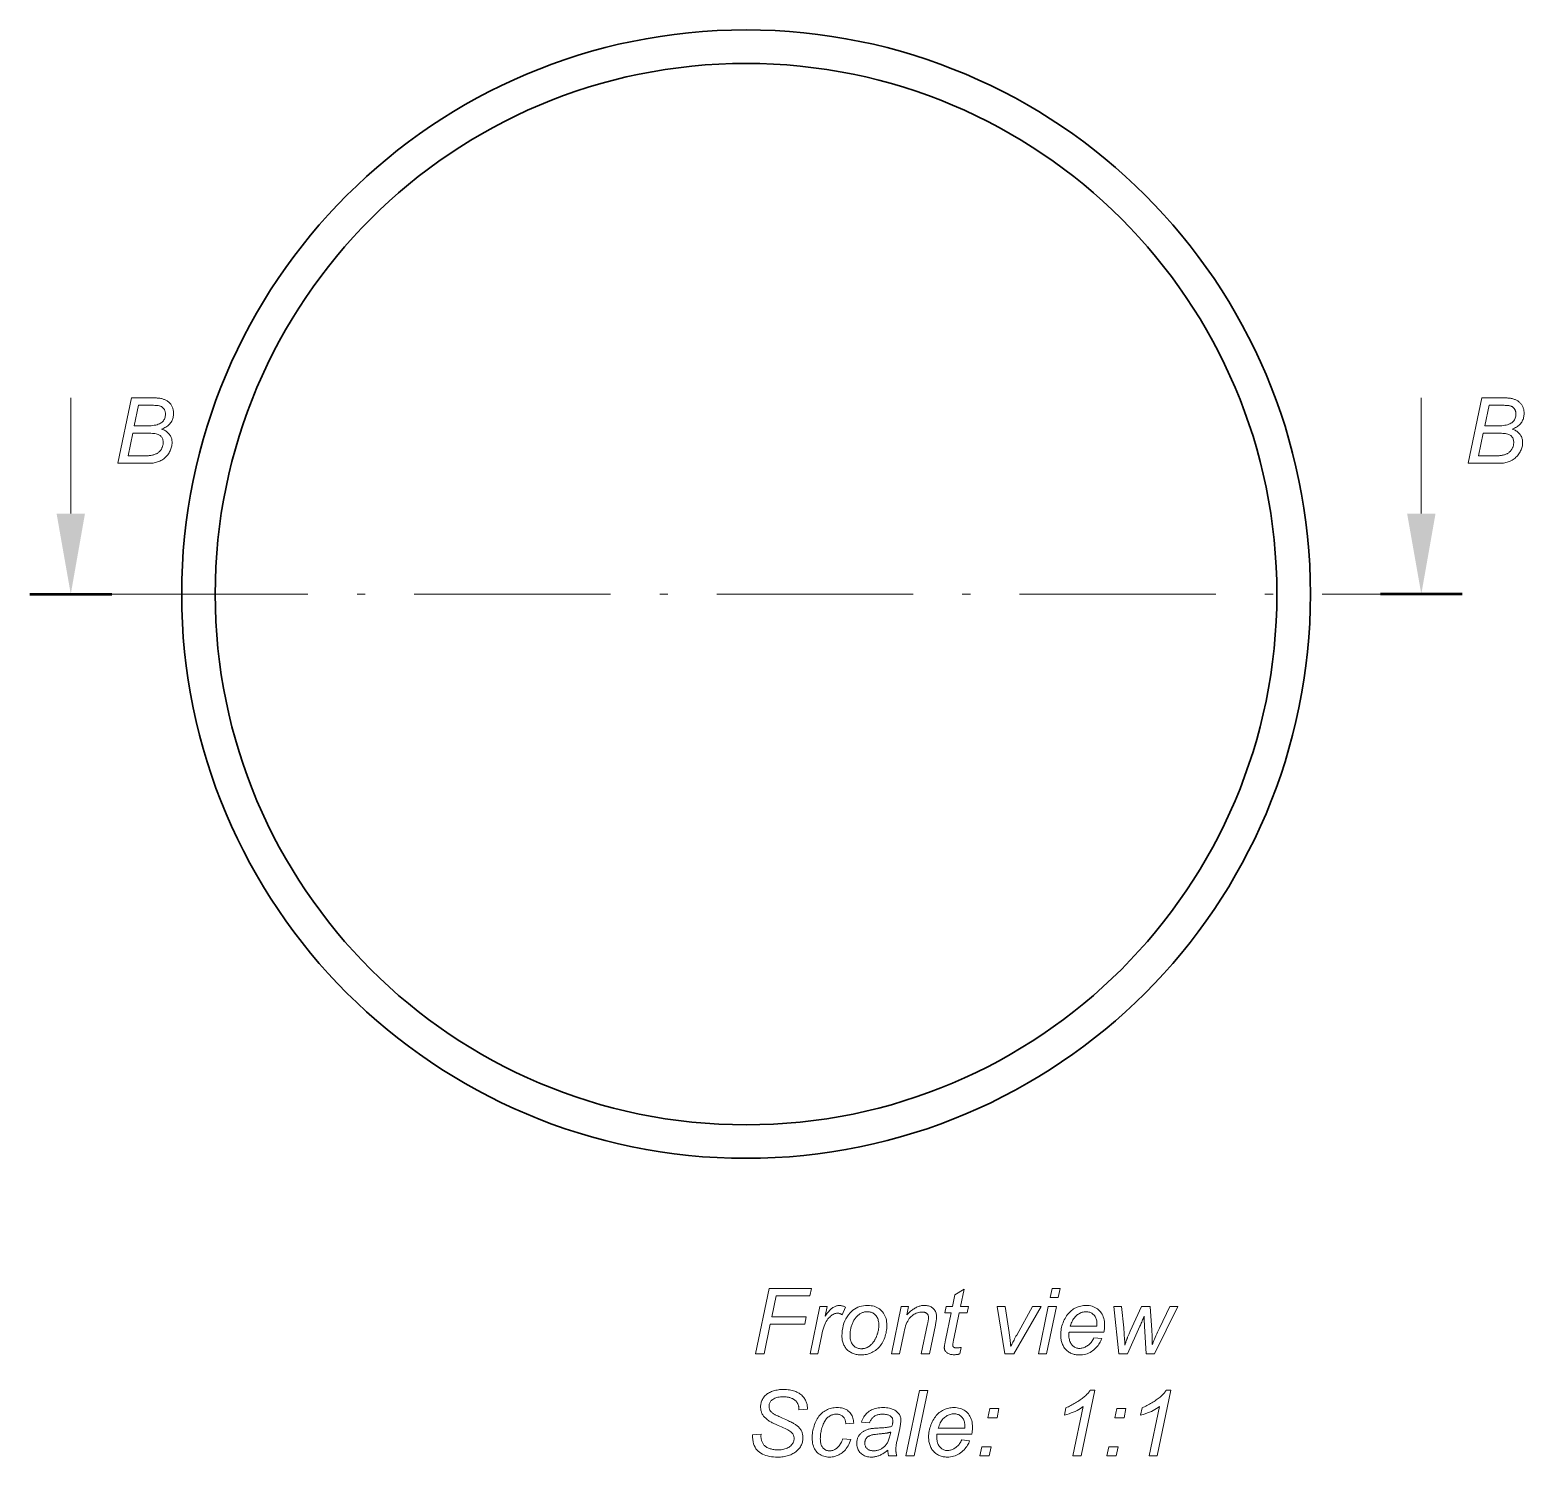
# Model space of a CAD drawing. Extents: x -99 to 297, y 0 to 529.
# Drawn here: x 59.5 to 150.8, y 441.8 to 529.1 of the extents above; entities that cross this region are included whole.
import ezdxf

# ---------------------------------------------------------------- set-up
doc = ezdxf.new("R2010")
doc.units = 0
doc.linetypes.add('DASHDOT', pattern=[18.5, 12, -3, 0.5, -3])

msp = doc.modelspace()

# ---------------------------------------------------------------- linework, layer by layer
at = {"color": 7, "lineweight": 13, "ltscale": 0.176899}
for p, q in [((61.989, 499.478), (61.989, 506.554)), ((144.549, 499.478), (144.549, 506.554))]:
    msp.add_line(p, q, dxfattribs=at)
at = {"color": 7, "lineweight": 50, "ltscale": 0.125}
for p, q in [((59.489, 494.554), (64.489, 494.554)), ((147.049, 494.554), (142.049, 494.554))]:
    msp.add_line(p, q, dxfattribs=at)
at = {"color": 7, "linetype": 'DASHDOT', "lineweight": 13}
msp.add_line((64.489, 494.554), (142.049, 494.554), dxfattribs=at)
at = {"color": 7, "lineweight": 13}
for points in [[(64.857, 502.554), (65.695, 506.554), (66.934, 506.554), (67, 506.554), (67.062, 506.553), (67.121, 506.551), (67.176, 506.55), (67.228, 506.547), (67.277, 506.544), (67.322, 506.541), (67.363, 506.536), (67.401, 506.532), (67.436, 506.527), (67.488, 506.517), (67.539, 506.505), (67.589, 506.493), (67.636, 506.478), (67.682, 506.463), (67.727, 506.446), (67.769, 506.428), (67.81, 506.408), (67.85, 506.387), (67.887, 506.364), (67.923, 506.34), (67.958, 506.315), (67.99, 506.287), (68.021, 506.258), (68.051, 506.227), (68.078, 506.195), (68.104, 506.16), (68.129, 506.125), (68.151, 506.087), (68.172, 506.048), (68.192, 506.007), (68.209, 505.966), (68.224, 505.924), (68.237, 505.881), (68.248, 505.837), (68.257, 505.792), (68.264, 505.746), (68.269, 505.7), (68.272, 505.653), (68.273, 505.604), (68.272, 505.539), (68.266, 505.475), (68.257, 505.413), (68.244, 505.353), (68.228, 505.294), (68.208, 505.237), (68.184, 505.181), (68.157, 505.127), (68.126, 505.074), (68.092, 505.023), (68.054, 504.974), (68.012, 504.928), (67.966, 504.883), (67.916, 504.842), (67.862, 504.802), (67.805, 504.765), (67.744, 504.731), (67.679, 504.698), (67.61, 504.669), (67.537, 504.641), (67.6, 504.619), (67.66, 504.594), (67.717, 504.568), (67.77, 504.539), (67.82, 504.508), (67.867, 504.475), (67.911, 504.439), (67.951, 504.402), (67.989, 504.362), (68.022, 504.321), (68.053, 504.277), (68.08, 504.232), (68.104, 504.186), (68.125, 504.138), (68.143, 504.088), (68.158, 504.038), (68.169, 503.985), (68.177, 503.932), (68.182, 503.877), (68.183, 503.82), (68.181, 503.754), (68.176, 503.689), (68.166, 503.624), (68.153, 503.56), (68.136, 503.497), (68.115, 503.434), (68.09, 503.371), (68.062, 503.309), (68.03, 503.248), (67.994, 503.187), (67.955, 503.128), (67.913, 503.071), (67.869, 503.018), (67.822, 502.967), (67.773, 502.919), (67.722, 502.873), (67.668, 502.83), (67.612, 502.791), (67.553, 502.753), (67.492, 502.719), (67.428, 502.688), (67.364, 502.66), (67.298, 502.635), (67.23, 502.613), (67.161, 502.595), (67.091, 502.58), (67.019, 502.569), (66.946, 502.561), (66.871, 502.556), (66.795, 502.554)], [(65.872, 504.846), (66.683, 504.846), (66.796, 504.848), (66.902, 504.853), (67.002, 504.863), (67.095, 504.876), (67.182, 504.892), (67.263, 504.913), (67.337, 504.937), (67.404, 504.965), (67.465, 504.996), (67.519, 505.031), (67.567, 505.07), (67.611, 505.112), (67.649, 505.158), (67.682, 505.207), (67.71, 505.259), (67.733, 505.315), (67.751, 505.374), (67.764, 505.437), (67.772, 505.502), (67.774, 505.572), (67.773, 505.605), (67.771, 505.637), (67.767, 505.669), (67.761, 505.7), (67.754, 505.729), (67.746, 505.758), (67.735, 505.786), (67.723, 505.813), (67.71, 505.839), (67.695, 505.864), (67.679, 505.888), (67.661, 505.91), (67.643, 505.931), (67.623, 505.951), (67.603, 505.97), (67.581, 505.987), (67.558, 506.003), (67.534, 506.017), (67.509, 506.03), (67.483, 506.042), (67.455, 506.053), (67.421, 506.062), (67.383, 506.071), (67.34, 506.078), (67.293, 506.084), (67.241, 506.089), (67.184, 506.093), (67.122, 506.096), (67.056, 506.098), (66.986, 506.098), (66.134, 506.098)], [(147.417, 502.554), (148.255, 506.554), (149.494, 506.554), (149.56, 506.554), (149.622, 506.553), (149.681, 506.551), (149.736, 506.55), (149.788, 506.547), (149.837, 506.544), (149.882, 506.541), (149.923, 506.536), (149.961, 506.532), (149.996, 506.527), (150.048, 506.517), (150.099, 506.505), (150.149, 506.493), (150.196, 506.478), (150.242, 506.463), (150.287, 506.446), (150.329, 506.428), (150.37, 506.408), (150.41, 506.387), (150.447, 506.364), (150.483, 506.34), (150.518, 506.315), (150.55, 506.287), (150.581, 506.258), (150.611, 506.227), (150.638, 506.195), (150.664, 506.16), (150.689, 506.125), (150.711, 506.087), (150.732, 506.048), (150.752, 506.007), (150.769, 505.966), (150.784, 505.924), (150.797, 505.881), (150.808, 505.837), (150.817, 505.792), (150.824, 505.746), (150.829, 505.7), (150.832, 505.653), (150.833, 505.604), (150.832, 505.539), (150.826, 505.475), (150.817, 505.413), (150.804, 505.353), (150.788, 505.294), (150.768, 505.237), (150.744, 505.181), (150.717, 505.127), (150.686, 505.074), (150.652, 505.023), (150.614, 504.974), (150.572, 504.928), (150.526, 504.883), (150.476, 504.842), (150.422, 504.802), (150.365, 504.765), (150.304, 504.731), (150.239, 504.698), (150.17, 504.669), (150.097, 504.641), (150.16, 504.619), (150.22, 504.594), (150.277, 504.568), (150.33, 504.539), (150.38, 504.508), (150.427, 504.475), (150.471, 504.439), (150.511, 504.402), (150.549, 504.362), (150.582, 504.321), (150.613, 504.277), (150.64, 504.232), (150.664, 504.186), (150.685, 504.138), (150.703, 504.088), (150.718, 504.038), (150.729, 503.985), (150.737, 503.932), (150.742, 503.877), (150.743, 503.82), (150.741, 503.754), (150.736, 503.689), (150.726, 503.624), (150.713, 503.56), (150.696, 503.497), (150.675, 503.434), (150.65, 503.371), (150.622, 503.309), (150.59, 503.248), (150.554, 503.187), (150.515, 503.128), (150.473, 503.071), (150.429, 503.018), (150.382, 502.967), (150.333, 502.919), (150.282, 502.873), (150.228, 502.83), (150.172, 502.791), (150.113, 502.753), (150.052, 502.719), (149.988, 502.688), (149.924, 502.66), (149.858, 502.635), (149.79, 502.613), (149.721, 502.595), (149.651, 502.58), (149.579, 502.569), (149.506, 502.561), (149.431, 502.556), (149.355, 502.554)], [(148.432, 504.846), (149.243, 504.846), (149.356, 504.848), (149.462, 504.853), (149.562, 504.863), (149.655, 504.876), (149.742, 504.892), (149.823, 504.913), (149.897, 504.937), (149.964, 504.965), (150.025, 504.996), (150.079, 505.031), (150.127, 505.07), (150.171, 505.112), (150.209, 505.158), (150.242, 505.207), (150.27, 505.259), (150.293, 505.315), (150.311, 505.374), (150.324, 505.437), (150.332, 505.502), (150.334, 505.572), (150.333, 505.605), (150.331, 505.637), (150.327, 505.669), (150.321, 505.7), (150.314, 505.729), (150.306, 505.758), (150.295, 505.786), (150.283, 505.813), (150.27, 505.839), (150.255, 505.864), (150.239, 505.888), (150.221, 505.91), (150.203, 505.931), (150.183, 505.951), (150.163, 505.97), (150.141, 505.987), (150.118, 506.003), (150.094, 506.017), (150.069, 506.03), (150.043, 506.042), (150.015, 506.053), (149.981, 506.062), (149.943, 506.071), (149.9, 506.078), (149.853, 506.084), (149.801, 506.089), (149.744, 506.093), (149.682, 506.096), (149.616, 506.098), (149.546, 506.098), (148.694, 506.098)], [(65.488, 503.007), (66.399, 503.007), (66.469, 503.007), (66.535, 503.008), (66.595, 503.009), (66.651, 503.011), (66.702, 503.013), (66.749, 503.016), (66.791, 503.019), (66.828, 503.023), (66.86, 503.027), (66.887, 503.031), (66.937, 503.041), (66.985, 503.051), (67.031, 503.063), (67.075, 503.076), (67.117, 503.09), (67.157, 503.106), (67.196, 503.123), (67.232, 503.141), (67.267, 503.16), (67.299, 503.18), (67.33, 503.202), (67.36, 503.225), (67.388, 503.249), (67.415, 503.275), (67.44, 503.302), (67.465, 503.33), (67.487, 503.36), (67.509, 503.391), (67.529, 503.423), (67.548, 503.457), (67.565, 503.492), (67.58, 503.526), (67.594, 503.562), (67.605, 503.597), (67.615, 503.633), (67.623, 503.669), (67.63, 503.706), (67.634, 503.743), (67.637, 503.78), (67.638, 503.817), (67.636, 503.872), (67.631, 503.924), (67.622, 503.974), (67.609, 504.02), (67.594, 504.064), (67.574, 504.106), (67.551, 504.145), (67.525, 504.18), (67.495, 504.214), (67.462, 504.244), (67.423, 504.272), (67.379, 504.297), (67.327, 504.319), (67.27, 504.338), (67.206, 504.354), (67.136, 504.367), (67.06, 504.377), (66.977, 504.384), (66.887, 504.389), (66.792, 504.39), (65.777, 504.39)], [(148.048, 503.007), (148.959, 503.007), (149.029, 503.007), (149.095, 503.008), (149.155, 503.009), (149.211, 503.011), (149.262, 503.013), (149.309, 503.016), (149.351, 503.019), (149.388, 503.023), (149.42, 503.027), (149.447, 503.031), (149.497, 503.041), (149.545, 503.051), (149.591, 503.063), (149.635, 503.076), (149.677, 503.09), (149.717, 503.106), (149.756, 503.123), (149.792, 503.141), (149.827, 503.16), (149.859, 503.18), (149.89, 503.202), (149.92, 503.225), (149.948, 503.249), (149.975, 503.275), (150, 503.302), (150.025, 503.33), (150.047, 503.36), (150.069, 503.391), (150.089, 503.423), (150.108, 503.457), (150.125, 503.492), (150.14, 503.526), (150.154, 503.562), (150.165, 503.597), (150.175, 503.633), (150.183, 503.669), (150.19, 503.706), (150.194, 503.743), (150.197, 503.78), (150.198, 503.817), (150.196, 503.872), (150.191, 503.924), (150.182, 503.974), (150.169, 504.02), (150.154, 504.064), (150.134, 504.106), (150.111, 504.145), (150.085, 504.18), (150.055, 504.214), (150.022, 504.244), (149.983, 504.272), (149.939, 504.297), (149.887, 504.319), (149.83, 504.338), (149.766, 504.354), (149.696, 504.367), (149.62, 504.377), (149.537, 504.384), (149.447, 504.389), (149.352, 504.39), (148.337, 504.39)], [(103.838, 448.095), (104.673, 452.095), (107.274, 452.095), (107.178, 451.64), (105.113, 451.64), (104.848, 450.365), (106.952, 450.365), (106.856, 449.91), (104.752, 449.91), (104.373, 448.095)], [(116.414, 448.496), (116.332, 448.093), (116.297, 448.084), (116.262, 448.076), (116.227, 448.069), (116.192, 448.063), (116.158, 448.058), (116.123, 448.054), (116.089, 448.05), (116.055, 448.048), (116.022, 448.047), (115.988, 448.046), (115.931, 448.048), (115.875, 448.052), (115.822, 448.059), (115.772, 448.069), (115.724, 448.082), (115.678, 448.098), (115.635, 448.117), (115.594, 448.139), (115.555, 448.163), (115.519, 448.191), (115.494, 448.213), (115.472, 448.238), (115.452, 448.263), (115.435, 448.291), (115.421, 448.32), (115.409, 448.35), (115.4, 448.382), (115.393, 448.416), (115.389, 448.451), (115.388, 448.488), (115.389, 448.51), (115.391, 448.536), (115.395, 448.568), (115.399, 448.604), (115.406, 448.646), (115.414, 448.692), (115.423, 448.744), (115.434, 448.8), (115.446, 448.861), (115.459, 448.928), (115.811, 450.611), (115.421, 450.611), (115.5, 450.993), (115.89, 450.993), (116.04, 451.705), (116.605, 452.046), (116.384, 450.993), (116.87, 450.993), (116.788, 450.611), (116.305, 450.611), (115.969, 449.009), (115.957, 448.951), (115.947, 448.897), (115.937, 448.848), (115.929, 448.804), (115.922, 448.765), (115.917, 448.731), (115.912, 448.702), (115.909, 448.678), (115.907, 448.658), (115.907, 448.644), (115.907, 448.627), (115.909, 448.61), (115.911, 448.595), (115.915, 448.58), (115.919, 448.567), (115.925, 448.554), (115.931, 448.542), (115.939, 448.53), (115.947, 448.52), (115.957, 448.51), (115.968, 448.501), (115.98, 448.493), (115.993, 448.486), (116.008, 448.48), (116.024, 448.475), (116.041, 448.471), (116.059, 448.468), (116.079, 448.466), (116.1, 448.464), (116.122, 448.464), (116.154, 448.464), (116.186, 448.465), (116.217, 448.467), (116.247, 448.469), (116.277, 448.472), (116.306, 448.475), (116.334, 448.48), (116.361, 448.485), (116.388, 448.49)], [(121.86, 451.536), (121.977, 452.095), (122.469, 452.095), (122.351, 451.536)], [(107.183, 448.095), (107.789, 450.993), (108.226, 450.993), (108.103, 450.401), (108.148, 450.466), (108.192, 450.528), (108.236, 450.587), (108.28, 450.641), (108.324, 450.693), (108.368, 450.741), (108.412, 450.785), (108.455, 450.826), (108.498, 450.864), (108.541, 450.898), (108.584, 450.928), (108.627, 450.955), (108.67, 450.98), (108.714, 451.001), (108.757, 451.018), (108.801, 451.033), (108.845, 451.044), (108.89, 451.052), (108.934, 451.057), (108.979, 451.059), (109.009, 451.057), (109.041, 451.054), (109.073, 451.049), (109.108, 451.041), (109.143, 451.032), (109.18, 451.02), (109.219, 451.006), (109.258, 450.99), (109.299, 450.972), (109.342, 450.952), (109.14, 450.494), (109.114, 450.511), (109.088, 450.527), (109.061, 450.541), (109.033, 450.553), (109.005, 450.563), (108.977, 450.572), (108.948, 450.578), (108.919, 450.583), (108.889, 450.586), (108.859, 450.586), (108.807, 450.584), (108.755, 450.575), (108.702, 450.56), (108.649, 450.54), (108.596, 450.514), (108.543, 450.482), (108.489, 450.445), (108.435, 450.401), (108.381, 450.352), (108.327, 450.297), (108.273, 450.235), (108.222, 450.163), (108.174, 450.082), (108.127, 449.992), (108.083, 449.893), (108.042, 449.784), (108.002, 449.666), (107.965, 449.539), (107.931, 449.403), (107.898, 449.258), (107.653, 448.095)], [(109.132, 449.195), (109.137, 449.362), (109.152, 449.523), (109.177, 449.678), (109.212, 449.827), (109.256, 449.971), (109.311, 450.108), (109.376, 450.24), (109.451, 450.366), (109.536, 450.486), (109.631, 450.6), (109.716, 450.687), (109.806, 450.765), (109.901, 450.834), (110.002, 450.893), (110.107, 450.944), (110.218, 450.985), (110.333, 451.017), (110.454, 451.04), (110.58, 451.054), (110.711, 451.059), (110.814, 451.055), (110.913, 451.045), (111.007, 451.029), (111.098, 451.006), (111.185, 450.977), (111.267, 450.941), (111.345, 450.898), (111.42, 450.849), (111.49, 450.793), (111.556, 450.731), (111.617, 450.663), (111.671, 450.591), (111.719, 450.514), (111.761, 450.432), (111.796, 450.346), (111.825, 450.256), (111.848, 450.16), (111.864, 450.061), (111.873, 449.956), (111.877, 449.847), (111.875, 449.748), (111.868, 449.65), (111.858, 449.554), (111.844, 449.459), (111.826, 449.365), (111.804, 449.273), (111.778, 449.182), (111.747, 449.093), (111.713, 449.005), (111.675, 448.918), (111.633, 448.834), (111.587, 448.754), (111.538, 448.678), (111.486, 448.606), (111.43, 448.538), (111.371, 448.474), (111.308, 448.415), (111.242, 448.359), (111.173, 448.307), (111.1, 448.259), (111.025, 448.216), (110.95, 448.177), (110.873, 448.142), (110.796, 448.112), (110.718, 448.087), (110.639, 448.067), (110.559, 448.05), (110.479, 448.039), (110.398, 448.032), (110.316, 448.03), (110.249, 448.031), (110.183, 448.036), (110.118, 448.043), (110.055, 448.053), (109.993, 448.066), (109.932, 448.082), (109.872, 448.101), (109.814, 448.122), (109.757, 448.147), (109.701, 448.174), (109.646, 448.205), (109.595, 448.237), (109.546, 448.272), (109.5, 448.309), (109.456, 448.349), (109.415, 448.391), (109.377, 448.436), (109.341, 448.483), (109.308, 448.532), (109.278, 448.584), (109.25, 448.637), (109.225, 448.693), (109.203, 448.75), (109.184, 448.809), (109.168, 448.869), (109.155, 448.931), (109.145, 448.994), (109.137, 449.06), (109.133, 449.126)], [(109.626, 449.244), (109.627, 449.164), (109.633, 449.088), (109.643, 449.016), (109.657, 448.948), (109.675, 448.884), (109.696, 448.824), (109.722, 448.768), (109.751, 448.716), (109.785, 448.668), (109.822, 448.623), (109.862, 448.583), (109.905, 448.547), (109.949, 448.515), (109.996, 448.488), (110.045, 448.465), (110.096, 448.446), (110.149, 448.431), (110.204, 448.42), (110.262, 448.414), (110.321, 448.412), (110.353, 448.412), (110.384, 448.414), (110.416, 448.418), (110.447, 448.422), (110.479, 448.428), (110.51, 448.435), (110.541, 448.443), (110.573, 448.453), (110.604, 448.464), (110.635, 448.476), (110.666, 448.489), (110.696, 448.504), (110.726, 448.52), (110.756, 448.538), (110.785, 448.557), (110.814, 448.577), (110.842, 448.598), (110.87, 448.621), (110.897, 448.646), (110.924, 448.671), (110.951, 448.698), (110.976, 448.725), (111.001, 448.753), (111.025, 448.782), (111.048, 448.811), (111.07, 448.841), (111.092, 448.872), (111.113, 448.904), (111.133, 448.937), (111.152, 448.97), (111.171, 449.004), (111.188, 449.038), (111.205, 449.073), (111.222, 449.108), (111.237, 449.144), (111.252, 449.181), (111.266, 449.217), (111.279, 449.255), (111.292, 449.293), (111.304, 449.331), (111.32, 449.385), (111.334, 449.439), (111.347, 449.491), (111.358, 449.544), (111.367, 449.596), (111.375, 449.648), (111.381, 449.699), (111.385, 449.75), (111.387, 449.8), (111.388, 449.85), (111.386, 449.927), (111.38, 450), (111.37, 450.07), (111.356, 450.136), (111.339, 450.199), (111.317, 450.258), (111.291, 450.314), (111.262, 450.366), (111.228, 450.414), (111.19, 450.46), (111.15, 450.501), (111.107, 450.538), (111.062, 450.57), (111.016, 450.598), (110.967, 450.622), (110.916, 450.642), (110.863, 450.657), (110.808, 450.668), (110.751, 450.674), (110.692, 450.677), (110.646, 450.675), (110.601, 450.672), (110.557, 450.667), (110.513, 450.659), (110.471, 450.649), (110.429, 450.637), (110.388, 450.622), (110.347, 450.606), (110.308, 450.587), (110.269, 450.566), (110.232, 450.543), (110.195, 450.518), (110.158, 450.49), (110.123, 450.461), (110.088, 450.43), (110.054, 450.397), (110.02, 450.361), (109.987, 450.324), (109.955, 450.284), (109.924, 450.243), (109.894, 450.199), (109.866, 450.155), (109.839, 450.109), (109.814, 450.061), (109.791, 450.012), (109.769, 449.962), (109.749, 449.911), (109.73, 449.858), (109.713, 449.803), (109.698, 449.747), (109.684, 449.692), (109.672, 449.637), (109.661, 449.584), (109.652, 449.531), (109.644, 449.48), (109.637, 449.431), (109.632, 449.382), (109.628, 449.335), (109.626, 449.289)], [(112.152, 448.095), (112.758, 450.993), (113.205, 450.993), (113.099, 450.488), (113.157, 450.546), (113.214, 450.601), (113.271, 450.652), (113.326, 450.7), (113.381, 450.745), (113.435, 450.787), (113.489, 450.826), (113.542, 450.861), (113.593, 450.893), (113.645, 450.922), (113.695, 450.948), (113.747, 450.971), (113.798, 450.992), (113.849, 451.009), (113.901, 451.024), (113.953, 451.037), (114.005, 451.046), (114.058, 451.053), (114.11, 451.057), (114.163, 451.059), (114.232, 451.057), (114.298, 451.051), (114.361, 451.041), (114.42, 451.028), (114.477, 451.011), (114.531, 450.99), (114.582, 450.965), (114.629, 450.936), (114.674, 450.904), (114.716, 450.867), (114.754, 450.828), (114.788, 450.786), (114.818, 450.741), (114.844, 450.694), (114.866, 450.644), (114.884, 450.592), (114.898, 450.537), (114.908, 450.48), (114.914, 450.42), (114.916, 450.357), (114.915, 450.323), (114.913, 450.285), (114.91, 450.244), (114.905, 450.199), (114.898, 450.15), (114.891, 450.097), (114.881, 450.041), (114.871, 449.981), (114.859, 449.917), (114.845, 449.85), (114.477, 448.095), (113.983, 448.095), (114.368, 449.932), (114.379, 449.984), (114.388, 450.033), (114.397, 450.08), (114.404, 450.123), (114.411, 450.164), (114.416, 450.202), (114.42, 450.238), (114.423, 450.27), (114.424, 450.3), (114.425, 450.327), (114.424, 450.356), (114.421, 450.383), (114.416, 450.409), (114.409, 450.434), (114.4, 450.458), (114.389, 450.481), (114.376, 450.503), (114.361, 450.524), (114.344, 450.543), (114.325, 450.562), (114.305, 450.579), (114.282, 450.594), (114.258, 450.608), (114.232, 450.62), (114.204, 450.629), (114.174, 450.638), (114.142, 450.644), (114.109, 450.648), (114.074, 450.651), (114.038, 450.652), (113.962, 450.649), (113.889, 450.641), (113.817, 450.627), (113.747, 450.608), (113.679, 450.584), (113.612, 450.554), (113.547, 450.518), (113.484, 450.477), (113.422, 450.431), (113.362, 450.379), (113.305, 450.321), (113.25, 450.254), (113.199, 450.18), (113.15, 450.098), (113.105, 450.009), (113.063, 449.911), (113.025, 449.806), (112.989, 449.693), (112.956, 449.572), (112.927, 449.443), (112.646, 448.095)], [(119.096, 448.095), (118.621, 450.993), (119.102, 450.993), (119.35, 449.397), (119.358, 449.341), (119.367, 449.279), (119.376, 449.21), (119.386, 449.134), (119.396, 449.052), (119.406, 448.964), (119.417, 448.868), (119.428, 448.766), (119.439, 448.658), (119.451, 448.543), (119.48, 448.605), (119.511, 448.67), (119.543, 448.736), (119.577, 448.804), (119.613, 448.874), (119.65, 448.945), (119.688, 449.019), (119.729, 449.094), (119.77, 449.171), (119.814, 449.25), (120.782, 450.993), (121.304, 450.993), (119.645, 448.095)], [(121.14, 448.095), (121.746, 450.993), (122.239, 450.993), (121.634, 448.095)], [(124.529, 449.08), (125.009, 449.031), (124.985, 448.96), (124.957, 448.89), (124.922, 448.82), (124.883, 448.751), (124.838, 448.683), (124.788, 448.615), (124.732, 448.548), (124.671, 448.482), (124.605, 448.417), (124.533, 448.352), (124.457, 448.291), (124.378, 448.236), (124.296, 448.188), (124.212, 448.146), (124.124, 448.11), (124.034, 448.081), (123.941, 448.059), (123.845, 448.043), (123.746, 448.033), (123.645, 448.03), (123.581, 448.031), (123.518, 448.036), (123.456, 448.043), (123.396, 448.054), (123.336, 448.067), (123.277, 448.083), (123.22, 448.103), (123.164, 448.125), (123.108, 448.15), (123.054, 448.179), (123.001, 448.21), (122.952, 448.243), (122.904, 448.28), (122.859, 448.319), (122.817, 448.361), (122.778, 448.406), (122.74, 448.453), (122.706, 448.503), (122.674, 448.556), (122.645, 448.611), (122.618, 448.669), (122.594, 448.728), (122.573, 448.788), (122.555, 448.851), (122.539, 448.915), (122.527, 448.98), (122.517, 449.047), (122.51, 449.116), (122.505, 449.186), (122.504, 449.258), (122.506, 449.352), (122.513, 449.446), (122.524, 449.54), (122.539, 449.633), (122.559, 449.725), (122.583, 449.817), (122.612, 449.908), (122.645, 449.999), (122.682, 450.089), (122.724, 450.179), (122.769, 450.265), (122.817, 450.348), (122.867, 450.426), (122.92, 450.499), (122.976, 450.567), (123.034, 450.631), (123.095, 450.691), (123.158, 450.746), (123.224, 450.796), (123.293, 450.842), (123.363, 450.883), (123.435, 450.92), (123.507, 450.952), (123.581, 450.98), (123.656, 451.004), (123.732, 451.024), (123.81, 451.039), (123.888, 451.05), (123.968, 451.056), (124.048, 451.059), (124.15, 451.055), (124.247, 451.046), (124.341, 451.03), (124.43, 451.007), (124.515, 450.978), (124.595, 450.943), (124.672, 450.901), (124.744, 450.852), (124.813, 450.798), (124.877, 450.737), (124.935, 450.67), (124.988, 450.598), (125.034, 450.522), (125.075, 450.441), (125.109, 450.356), (125.137, 450.266), (125.158, 450.171), (125.174, 450.071), (125.183, 449.967), (125.186, 449.858), (125.186, 449.815), (125.185, 449.772), (125.183, 449.729), (125.18, 449.686), (125.177, 449.642), (125.172, 449.599), (125.167, 449.555), (125.162, 449.51), (125.155, 449.466), (125.148, 449.421), (123.014, 449.421), (123.012, 449.405), (123.01, 449.388), (123.009, 449.372), (123.007, 449.356), (123.006, 449.341), (123.005, 449.326), (123.004, 449.311), (123.004, 449.297), (123.004, 449.282), (123.003, 449.269), (123.005, 449.189), (123.011, 449.114), (123.02, 449.042), (123.033, 448.974), (123.05, 448.91), (123.071, 448.85), (123.095, 448.794), (123.123, 448.741), (123.155, 448.693), (123.19, 448.648), (123.229, 448.607), (123.268, 448.571), (123.31, 448.539), (123.353, 448.511), (123.398, 448.487), (123.445, 448.468), (123.493, 448.453), (123.543, 448.442), (123.594, 448.436), (123.647, 448.434), (123.698, 448.435), (123.749, 448.44), (123.799, 448.449), (123.849, 448.46), (123.899, 448.475), (123.949, 448.494), (123.999, 448.515), (124.048, 448.54), (124.097, 448.568), (124.147, 448.6), (124.195, 448.635), (124.241, 448.673), (124.284, 448.713), (124.326, 448.757), (124.365, 448.803), (124.402, 448.853), (124.437, 448.905), (124.47, 448.961), (124.5, 449.019)], [(123.093, 449.798), (124.72, 449.798), (124.72, 449.813), (124.721, 449.827), (124.721, 449.84), (124.721, 449.852), (124.722, 449.863), (124.722, 449.874), (124.722, 449.883), (124.722, 449.892), (124.722, 449.9), (124.722, 449.907), (124.721, 449.98), (124.715, 450.049), (124.706, 450.114), (124.693, 450.176), (124.676, 450.235), (124.656, 450.29), (124.631, 450.342), (124.604, 450.39), (124.572, 450.435), (124.537, 450.476), (124.499, 450.514), (124.458, 450.547), (124.416, 450.577), (124.371, 450.603), (124.325, 450.624), (124.276, 450.642), (124.225, 450.656), (124.172, 450.666), (124.117, 450.672), (124.059, 450.674), (123.997, 450.672), (123.935, 450.665), (123.874, 450.654), (123.815, 450.639), (123.757, 450.619), (123.7, 450.595), (123.644, 450.567), (123.589, 450.534), (123.535, 450.497), (123.482, 450.456), (123.431, 450.41), (123.383, 450.359), (123.338, 450.305), (123.295, 450.246), (123.255, 450.182), (123.217, 450.114), (123.182, 450.042), (123.15, 449.965), (123.12, 449.884)], [(126.059, 448.095), (125.756, 450.993), (126.231, 450.993), (126.362, 449.692), (126.414, 448.96), (126.415, 448.942), (126.416, 448.921), (126.418, 448.896), (126.419, 448.868), (126.421, 448.837), (126.423, 448.802), (126.424, 448.764), (126.426, 448.723), (126.428, 448.678), (126.43, 448.63), (126.447, 448.684), (126.462, 448.736), (126.477, 448.785), (126.492, 448.832), (126.506, 448.876), (126.52, 448.917), (126.533, 448.956), (126.546, 448.992), (126.558, 449.026), (126.57, 449.057), (126.582, 449.088), (126.595, 449.122), (126.61, 449.158), (126.626, 449.196), (126.644, 449.238), (126.663, 449.281), (126.683, 449.327), (126.705, 449.376), (126.728, 449.428), (126.752, 449.481), (127.443, 450.993), (127.98, 450.993), (128.076, 449.544), (128.08, 449.476), (128.084, 449.403), (128.087, 449.326), (128.091, 449.245), (128.093, 449.159), (128.096, 449.068), (128.098, 448.974), (128.1, 448.874), (128.102, 448.771), (128.103, 448.663), (128.132, 448.739), (128.164, 448.82), (128.2, 448.908), (128.24, 449.001), (128.282, 449.099), (128.329, 449.204), (128.378, 449.314), (128.431, 449.429), (128.488, 449.551), (128.548, 449.678), (129.17, 450.993), (129.664, 450.993), (128.248, 448.095), (127.735, 448.095), (127.626, 449.795), (127.623, 449.83), (127.621, 449.871), (127.619, 449.917), (127.618, 449.97), (127.616, 450.029), (127.614, 450.093), (127.613, 450.164), (127.612, 450.241), (127.61, 450.323), (127.609, 450.412), (127.586, 450.353), (127.563, 450.293), (127.538, 450.233), (127.513, 450.171), (127.487, 450.108), (127.46, 450.045), (127.432, 449.98), (127.404, 449.915), (127.375, 449.849), (127.344, 449.782), (126.578, 448.095)], [(103.662, 443.146), (104.186, 443.195), (104.181, 443.056), (104.182, 443.01), (104.185, 442.965), (104.19, 442.92), (104.198, 442.877), (104.207, 442.834), (104.219, 442.792), (104.233, 442.75), (104.249, 442.71), (104.267, 442.67), (104.287, 442.632), (104.31, 442.594), (104.335, 442.558), (104.364, 442.524), (104.395, 442.492), (104.428, 442.461), (104.465, 442.432), (104.504, 442.405), (104.546, 442.38), (104.591, 442.356), (104.639, 442.334), (104.689, 442.314), (104.741, 442.296), (104.795, 442.281), (104.85, 442.267), (104.908, 442.255), (104.967, 442.246), (105.028, 442.238), (105.091, 442.233), (105.156, 442.23), (105.223, 442.229), (105.317, 442.231), (105.406, 442.237), (105.491, 442.248), (105.571, 442.263), (105.646, 442.282), (105.717, 442.305), (105.784, 442.332), (105.846, 442.363), (105.903, 442.399), (105.956, 442.439), (106.004, 442.482), (106.047, 442.526), (106.084, 442.571), (106.117, 442.617), (106.145, 442.664), (106.168, 442.713), (106.185, 442.763), (106.198, 442.814), (106.206, 442.866), (106.208, 442.919), (106.207, 442.957), (106.203, 442.993), (106.196, 443.029), (106.187, 443.065), (106.175, 443.099), (106.16, 443.133), (106.143, 443.167), (106.122, 443.2), (106.1, 443.232), (106.074, 443.263), (106.042, 443.295), (106.001, 443.329), (105.95, 443.365), (105.89, 443.403), (105.82, 443.443), (105.741, 443.486), (105.652, 443.531), (105.554, 443.577), (105.446, 443.627), (105.329, 443.678), (105.238, 443.718), (105.153, 443.756), (105.073, 443.792), (105, 443.826), (104.932, 443.859), (104.871, 443.889), (104.816, 443.918), (104.766, 443.944), (104.723, 443.969), (104.686, 443.992), (104.633, 444.027), (104.583, 444.064), (104.536, 444.101), (104.492, 444.139), (104.451, 444.177), (104.412, 444.216), (104.377, 444.255), (104.344, 444.296), (104.314, 444.336), (104.287, 444.378), (104.263, 444.42), (104.241, 444.464), (104.222, 444.508), (104.205, 444.554), (104.191, 444.601), (104.179, 444.649), (104.17, 444.699), (104.164, 444.749), (104.16, 444.801), (104.159, 444.854), (104.161, 444.915), (104.166, 444.975), (104.174, 445.033), (104.186, 445.091), (104.201, 445.147), (104.22, 445.202), (104.242, 445.256), (104.267, 445.309), (104.296, 445.36), (104.328, 445.41), (104.364, 445.459), (104.402, 445.505), (104.444, 445.549), (104.489, 445.59), (104.536, 445.629), (104.588, 445.666), (104.642, 445.701), (104.699, 445.733), (104.76, 445.762), (104.823, 445.79), (104.889, 445.815), (104.957, 445.837), (105.026, 445.857), (105.097, 445.874), (105.17, 445.888), (105.245, 445.9), (105.321, 445.909), (105.398, 445.915), (105.478, 445.919), (105.559, 445.921), (105.655, 445.919), (105.748, 445.914), (105.838, 445.906), (105.925, 445.895), (106.009, 445.88), (106.09, 445.862), (106.168, 445.841), (106.242, 445.816), (106.314, 445.788), (106.383, 445.757), (106.448, 445.723), (106.51, 445.687), (106.567, 445.649), (106.622, 445.609), (106.672, 445.566), (106.719, 445.521), (106.762, 445.474), (106.802, 445.425), (106.838, 445.374), (106.87, 445.32), (106.898, 445.266), (106.924, 445.212), (106.947, 445.159), (106.967, 445.106), (106.983, 445.054), (106.997, 445.002), (107.008, 444.951), (107.015, 444.9), (107.02, 444.849), (107.021, 444.799), (107.021, 444.794), (107.021, 444.788), (107.021, 444.782), (107.021, 444.774), (107.02, 444.767), (107.02, 444.758), (107.02, 444.749), (107.019, 444.739), (107.019, 444.729), (107.018, 444.717), (106.503, 444.677), (106.502, 444.71), (106.502, 444.741), (106.5, 444.771), (106.498, 444.8), (106.495, 444.827), (106.492, 444.853), (106.488, 444.877), (106.484, 444.9), (106.478, 444.921), (106.473, 444.941), (106.461, 444.974), (106.448, 445.006), (106.435, 445.036), (106.419, 445.066), (106.403, 445.095), (106.386, 445.122), (106.367, 445.149), (106.347, 445.174), (106.326, 445.199), (106.304, 445.222), (106.28, 445.245), (106.254, 445.266), (106.227, 445.287), (106.198, 445.307), (106.167, 445.326), (106.135, 445.344), (106.101, 445.361), (106.065, 445.377), (106.028, 445.392), (105.988, 445.406), (105.948, 445.42), (105.906, 445.431), (105.864, 445.442), (105.82, 445.451), (105.776, 445.459), (105.731, 445.465), (105.684, 445.47), (105.637, 445.473), (105.589, 445.475), (105.54, 445.476), (105.454, 445.474), (105.373, 445.468), (105.295, 445.458), (105.221, 445.445), (105.151, 445.427), (105.085, 445.405), (105.023, 445.38), (104.965, 445.35), (104.911, 445.317), (104.86, 445.28), (104.825, 445.249), (104.793, 445.216), (104.766, 445.181), (104.741, 445.144), (104.721, 445.105), (104.704, 445.064), (104.691, 445.021), (104.682, 444.977), (104.676, 444.93), (104.675, 444.881), (104.675, 444.852), (104.678, 444.823), (104.682, 444.796), (104.687, 444.768), (104.694, 444.742), (104.702, 444.716), (104.712, 444.69), (104.724, 444.665), (104.737, 444.641), (104.751, 444.618), (104.768, 444.595), (104.786, 444.572), (104.808, 444.549), (104.832, 444.526), (104.858, 444.503), (104.887, 444.48), (104.918, 444.458), (104.952, 444.435), (104.988, 444.412), (105.027, 444.39), (105.059, 444.373), (105.099, 444.352), (105.147, 444.329), (105.203, 444.302), (105.266, 444.272), (105.337, 444.239), (105.416, 444.203), (105.503, 444.164), (105.598, 444.122), (105.701, 444.076), (105.784, 444.039), (105.862, 444.003), (105.935, 443.969), (106.003, 443.937), (106.065, 443.906), (106.122, 443.877), (106.173, 443.849), (106.219, 443.823), (106.26, 443.799), (106.295, 443.776), (106.338, 443.747), (106.379, 443.716), (106.417, 443.684), (106.454, 443.651), (106.488, 443.616), (106.521, 443.58), (106.551, 443.544), (106.58, 443.505), (106.606, 443.466), (106.631, 443.426), (106.653, 443.384), (106.673, 443.341), (106.691, 443.297), (106.706, 443.252), (106.719, 443.206), (106.73, 443.158), (106.738, 443.11), (106.744, 443.06), (106.747, 443.009), (106.748, 442.958), (106.746, 442.893), (106.74, 442.83), (106.73, 442.767), (106.717, 442.706), (106.699, 442.645), (106.677, 442.586), (106.651, 442.528), (106.622, 442.47), (106.588, 442.414), (106.55, 442.359), (106.509, 442.305), (106.465, 442.254), (106.418, 442.205), (106.368, 442.159), (106.315, 442.115), (106.259, 442.074), (106.199, 442.036), (106.137, 441.999), (106.072, 441.966), (106.003, 441.934), (105.933, 441.906), (105.86, 441.88), (105.785, 441.858), (105.708, 441.838), (105.629, 441.822), (105.548, 441.808), (105.465, 441.798), (105.38, 441.79), (105.293, 441.786), (105.204, 441.784), (105.071, 441.787), (104.942, 441.796), (104.819, 441.811), (104.7, 441.832), (104.587, 441.858), (104.479, 441.891), (104.375, 441.929), (104.277, 441.974), (104.183, 442.024), (104.095, 442.08), (104.013, 442.144), (103.94, 442.218), (103.875, 442.301), (103.819, 442.393), (103.772, 442.495), (103.733, 442.606), (103.702, 442.727), (103.681, 442.857), (103.667, 442.997)], [(113.046, 441.853), (113.881, 445.853), (114.374, 445.853), (113.54, 441.853)], [(123.25, 441.853), (123.883, 444.873), (123.798, 444.81), (123.706, 444.749), (123.608, 444.691), (123.503, 444.636), (123.391, 444.583), (123.272, 444.533), (123.147, 444.485), (123.015, 444.44), (122.877, 444.397), (122.732, 444.357), (122.825, 444.805), (122.898, 444.835), (122.972, 444.867), (123.045, 444.901), (123.118, 444.937), (123.191, 444.975), (123.263, 445.014), (123.336, 445.055), (123.408, 445.098), (123.48, 445.143), (123.552, 445.189), (123.622, 445.236), (123.688, 445.282), (123.751, 445.327), (123.81, 445.37), (123.866, 445.412), (123.918, 445.453), (123.967, 445.492), (124.012, 445.531), (124.053, 445.568), (124.091, 445.604), (124.112, 445.626), (124.134, 445.65), (124.155, 445.674), (124.176, 445.699), (124.197, 445.725), (124.218, 445.752), (124.238, 445.78), (124.258, 445.809), (124.278, 445.838), (124.298, 445.869), (124.585, 445.869), (123.747, 441.853)], [(127.911, 441.853), (128.544, 444.873), (128.458, 444.81), (128.367, 444.749), (128.268, 444.691), (128.163, 444.636), (128.051, 444.583), (127.933, 444.533), (127.808, 444.485), (127.676, 444.44), (127.537, 444.397), (127.392, 444.357), (127.485, 444.805), (127.559, 444.835), (127.632, 444.867), (127.705, 444.901), (127.778, 444.937), (127.851, 444.975), (127.924, 445.014), (127.996, 445.055), (128.068, 445.098), (128.14, 445.143), (128.212, 445.189), (128.282, 445.236), (128.349, 445.282), (128.411, 445.327), (128.471, 445.37), (128.526, 445.412), (128.578, 445.453), (128.627, 445.492), (128.672, 445.531), (128.713, 445.568), (128.751, 445.604), (128.773, 445.626), (128.794, 445.65), (128.816, 445.674), (128.837, 445.699), (128.857, 445.725), (128.878, 445.752), (128.898, 445.78), (128.919, 445.809), (128.939, 445.838), (128.958, 445.869), (129.245, 445.869), (128.407, 441.853)], [(109.182, 442.908), (109.676, 442.857), (109.637, 442.751), (109.595, 442.651), (109.551, 442.556), (109.502, 442.467), (109.451, 442.384), (109.397, 442.306), (109.339, 442.233), (109.279, 442.167), (109.215, 442.106), (109.148, 442.05), (109.079, 442), (109.007, 441.956), (108.934, 441.916), (108.859, 441.882), (108.782, 441.853), (108.703, 441.829), (108.622, 441.811), (108.54, 441.798), (108.455, 441.79), (108.369, 441.787), (108.276, 441.79), (108.187, 441.799), (108.102, 441.815), (108.02, 441.836), (107.942, 441.863), (107.867, 441.897), (107.796, 441.937), (107.728, 441.983), (107.664, 442.035), (107.604, 442.093), (107.548, 442.156), (107.498, 442.225), (107.454, 442.298), (107.416, 442.376), (107.384, 442.459), (107.357, 442.547), (107.337, 442.639), (107.322, 442.737), (107.313, 442.839), (107.31, 442.947), (107.312, 443.041), (107.318, 443.136), (107.327, 443.23), (107.34, 443.324), (107.357, 443.417), (107.378, 443.51), (107.403, 443.603), (107.431, 443.696), (107.463, 443.788), (107.499, 443.88), (107.538, 443.969), (107.58, 444.054), (107.626, 444.135), (107.675, 444.211), (107.727, 444.283), (107.783, 444.351), (107.842, 444.414), (107.904, 444.473), (107.969, 444.527), (108.038, 444.577), (108.109, 444.622), (108.182, 444.663), (108.257, 444.699), (108.334, 444.73), (108.413, 444.756), (108.494, 444.777), (108.577, 444.794), (108.662, 444.806), (108.749, 444.813), (108.838, 444.816), (108.93, 444.813), (109.017, 444.805), (109.101, 444.792), (109.181, 444.774), (109.256, 444.75), (109.328, 444.721), (109.397, 444.687), (109.461, 444.647), (109.521, 444.602), (109.578, 444.552), (109.63, 444.498), (109.676, 444.44), (109.717, 444.379), (109.752, 444.314), (109.782, 444.246), (109.807, 444.175), (109.826, 444.1), (109.84, 444.022), (109.848, 443.94), (109.851, 443.855), (109.365, 443.823), (109.363, 443.876), (109.358, 443.928), (109.349, 443.977), (109.338, 444.024), (109.324, 444.068), (109.306, 444.11), (109.286, 444.149), (109.262, 444.187), (109.235, 444.221), (109.205, 444.254), (109.173, 444.283), (109.139, 444.31), (109.102, 444.333), (109.064, 444.353), (109.024, 444.37), (108.981, 444.384), (108.937, 444.395), (108.891, 444.403), (108.842, 444.408), (108.792, 444.409), (108.733, 444.407), (108.676, 444.402), (108.621, 444.392), (108.567, 444.379), (108.514, 444.362), (108.464, 444.341), (108.414, 444.317), (108.367, 444.289), (108.321, 444.257), (108.276, 444.221), (108.234, 444.181), (108.193, 444.138), (108.154, 444.09), (108.117, 444.039), (108.082, 443.984), (108.048, 443.925), (108.017, 443.862), (107.987, 443.795), (107.96, 443.724), (107.934, 443.649), (107.91, 443.573), (107.889, 443.497), (107.871, 443.422), (107.854, 443.347), (107.841, 443.273), (107.83, 443.2), (107.821, 443.127), (107.815, 443.054), (107.811, 442.982), (107.81, 442.911), (107.811, 442.839), (107.816, 442.77), (107.824, 442.705), (107.836, 442.644), (107.851, 442.586), (107.869, 442.533), (107.89, 442.483), (107.914, 442.436), (107.942, 442.394), (107.973, 442.355), (108.007, 442.319), (108.042, 442.288), (108.078, 442.26), (108.117, 442.236), (108.156, 442.215), (108.197, 442.199), (108.24, 442.186), (108.284, 442.176), (108.33, 442.171), (108.377, 442.169), (108.425, 442.171), (108.472, 442.176), (108.519, 442.185), (108.566, 442.198), (108.612, 442.215), (108.658, 442.235), (108.703, 442.259), (108.748, 442.286), (108.793, 442.317), (108.837, 442.352), (108.88, 442.39), (108.921, 442.433), (108.96, 442.479), (108.998, 442.529), (109.033, 442.582), (109.067, 442.64), (109.098, 442.701), (109.128, 442.767), (109.156, 442.836)], [(111.93, 442.213), (111.879, 442.17), (111.828, 442.129), (111.778, 442.091), (111.728, 442.055), (111.678, 442.021), (111.629, 441.99), (111.58, 441.961), (111.532, 441.935), (111.484, 441.911), (111.436, 441.889), (111.388, 441.87), (111.34, 441.853), (111.291, 441.837), (111.241, 441.824), (111.19, 441.813), (111.139, 441.803), (111.088, 441.796), (111.035, 441.791), (110.982, 441.788), (110.928, 441.787), (110.85, 441.789), (110.774, 441.796), (110.702, 441.808), (110.632, 441.825), (110.566, 441.846), (110.503, 441.872), (110.443, 441.903), (110.386, 441.938), (110.332, 441.978), (110.282, 442.023), (110.235, 442.072), (110.193, 442.123), (110.156, 442.177), (110.125, 442.233), (110.098, 442.292), (110.075, 442.354), (110.058, 442.418), (110.046, 442.485), (110.039, 442.555), (110.036, 442.627), (110.037, 442.675), (110.041, 442.722), (110.046, 442.768), (110.054, 442.813), (110.064, 442.856), (110.076, 442.899), (110.09, 442.94), (110.107, 442.98), (110.126, 443.019), (110.147, 443.057), (110.169, 443.094), (110.194, 443.129), (110.219, 443.163), (110.247, 443.195), (110.275, 443.226), (110.305, 443.255), (110.337, 443.283), (110.37, 443.309), (110.404, 443.334), (110.44, 443.357), (110.477, 443.379), (110.516, 443.4), (110.557, 443.419), (110.599, 443.438), (110.643, 443.454), (110.689, 443.47), (110.736, 443.484), (110.785, 443.497), (110.835, 443.509), (110.887, 443.52), (110.924, 443.526), (110.966, 443.532), (111.014, 443.538), (111.068, 443.544), (111.129, 443.549), (111.195, 443.554), (111.267, 443.559), (111.345, 443.563), (111.429, 443.568), (111.519, 443.571), (111.61, 443.576), (111.695, 443.582), (111.775, 443.588), (111.849, 443.596), (111.918, 443.606), (111.983, 443.616), (112.041, 443.628), (112.095, 443.64), (112.143, 443.654), (112.186, 443.67), (112.197, 443.709), (112.207, 443.748), (112.215, 443.785), (112.223, 443.82), (112.229, 443.855), (112.234, 443.887), (112.238, 443.919), (112.241, 443.949), (112.243, 443.978), (112.244, 444.005), (112.242, 444.039), (112.238, 444.071), (112.232, 444.102), (112.223, 444.131), (112.212, 444.159), (112.198, 444.185), (112.182, 444.21), (112.163, 444.233), (112.142, 444.255), (112.118, 444.275), (112.082, 444.301), (112.043, 444.325), (112.001, 444.345), (111.955, 444.363), (111.907, 444.378), (111.855, 444.39), (111.8, 444.4), (111.742, 444.406), (111.68, 444.41), (111.616, 444.412), (111.555, 444.41), (111.496, 444.406), (111.44, 444.399), (111.385, 444.39), (111.333, 444.377), (111.283, 444.362), (111.236, 444.344), (111.191, 444.324), (111.148, 444.3), (111.107, 444.274), (111.069, 444.245), (111.032, 444.214), (110.998, 444.181), (110.966, 444.145), (110.936, 444.107), (110.909, 444.067), (110.883, 444.024), (110.86, 443.979), (110.838, 443.932), (110.819, 443.883), (110.32, 443.926), (110.352, 444.01), (110.388, 444.091), (110.428, 444.167), (110.471, 444.239), (110.517, 444.307), (110.568, 444.371), (110.621, 444.431), (110.679, 444.487), (110.74, 444.539), (110.804, 444.586), (110.872, 444.63), (110.944, 444.669), (111.019, 444.703), (111.097, 444.733), (111.179, 444.758), (111.264, 444.779), (111.353, 444.795), (111.446, 444.807), (111.541, 444.813), (111.641, 444.816), (111.746, 444.813), (111.847, 444.805), (111.943, 444.793), (112.035, 444.775), (112.122, 444.752), (112.205, 444.723), (112.283, 444.69), (112.357, 444.652), (112.427, 444.608), (112.492, 444.559), (112.537, 444.52), (112.578, 444.478), (112.614, 444.434), (112.645, 444.388), (112.672, 444.34), (112.694, 444.289), (112.71, 444.236), (112.722, 444.18), (112.73, 444.123), (112.732, 444.063), (112.731, 444.015), (112.729, 443.967), (112.726, 443.917), (112.721, 443.865), (112.715, 443.812), (112.707, 443.758), (112.699, 443.702), (112.688, 443.644), (112.677, 443.585), (112.664, 443.525), (112.503, 442.805), (112.488, 442.737), (112.475, 442.672), (112.464, 442.61), (112.454, 442.55), (112.445, 442.493), (112.439, 442.438), (112.433, 442.386), (112.429, 442.337), (112.427, 442.29), (112.426, 442.245), (112.427, 442.217), (112.429, 442.186), (112.432, 442.153), (112.436, 442.117), (112.441, 442.079), (112.448, 442.038), (112.456, 441.996), (112.465, 441.95), (112.475, 441.903), (112.486, 441.853), (111.987, 441.853), (111.979, 441.882), (111.972, 441.912), (111.965, 441.945), (111.958, 441.978), (111.952, 442.013), (111.947, 442.05), (111.942, 442.089), (111.937, 442.128), (111.933, 442.17)], [(116.454, 442.837), (116.934, 442.788), (116.91, 442.717), (116.882, 442.647), (116.847, 442.577), (116.808, 442.508), (116.763, 442.44), (116.713, 442.372), (116.657, 442.305), (116.596, 442.239), (116.53, 442.174), (116.458, 442.109), (116.382, 442.048), (116.303, 441.993), (116.221, 441.945), (116.137, 441.903), (116.049, 441.868), (115.959, 441.839), (115.866, 441.816), (115.77, 441.8), (115.671, 441.79), (115.57, 441.787), (115.506, 441.789), (115.443, 441.793), (115.381, 441.8), (115.321, 441.811), (115.261, 441.824), (115.202, 441.841), (115.145, 441.86), (115.088, 441.882), (115.033, 441.907), (114.979, 441.936), (114.926, 441.967), (114.876, 442.001), (114.829, 442.037), (114.784, 442.076), (114.742, 442.118), (114.703, 442.163), (114.665, 442.21), (114.631, 442.26), (114.599, 442.313), (114.57, 442.368), (114.543, 442.426), (114.519, 442.485), (114.498, 442.546), (114.48, 442.608), (114.464, 442.672), (114.452, 442.737), (114.442, 442.804), (114.435, 442.873), (114.43, 442.943), (114.429, 443.015), (114.431, 443.11), (114.438, 443.204), (114.449, 443.297), (114.464, 443.39), (114.484, 443.482), (114.508, 443.574), (114.537, 443.665), (114.57, 443.756), (114.607, 443.846), (114.649, 443.936), (114.694, 444.023), (114.742, 444.105), (114.792, 444.183), (114.845, 444.256), (114.901, 444.325), (114.959, 444.389), (115.02, 444.448), (115.083, 444.503), (115.149, 444.553), (115.218, 444.599), (115.288, 444.64), (115.36, 444.677), (115.432, 444.709), (115.506, 444.738), (115.581, 444.761), (115.657, 444.781), (115.735, 444.796), (115.813, 444.807), (115.893, 444.814), (115.973, 444.816), (116.075, 444.812), (116.172, 444.803), (116.266, 444.787), (116.355, 444.764), (116.44, 444.735), (116.52, 444.7), (116.597, 444.658), (116.669, 444.61), (116.737, 444.555), (116.801, 444.494), (116.86, 444.427), (116.913, 444.356), (116.959, 444.279), (117, 444.199), (117.034, 444.113), (117.062, 444.023), (117.083, 443.928), (117.099, 443.828), (117.108, 443.724), (117.111, 443.615), (117.111, 443.572), (117.11, 443.53), (117.108, 443.486), (117.105, 443.443), (117.102, 443.4), (117.097, 443.356), (117.092, 443.312), (117.087, 443.268), (117.08, 443.223), (117.073, 443.179), (114.939, 443.179), (114.937, 443.162), (114.935, 443.145), (114.934, 443.129), (114.932, 443.114), (114.931, 443.098), (114.93, 443.083), (114.929, 443.068), (114.929, 443.054), (114.928, 443.04), (114.928, 443.026), (114.93, 442.946), (114.936, 442.871), (114.945, 442.799), (114.958, 442.731), (114.975, 442.667), (114.996, 442.607), (115.02, 442.551), (115.048, 442.498), (115.08, 442.45), (115.115, 442.405), (115.153, 442.364), (115.193, 442.328), (115.235, 442.296), (115.278, 442.268), (115.323, 442.244), (115.37, 442.225), (115.418, 442.21), (115.468, 442.199), (115.519, 442.193), (115.572, 442.191), (115.623, 442.193), (115.673, 442.198), (115.724, 442.206), (115.774, 442.217), (115.824, 442.232), (115.874, 442.251), (115.924, 442.272), (115.973, 442.297), (116.022, 442.326), (116.072, 442.357), (116.12, 442.392), (116.165, 442.43), (116.209, 442.47), (116.251, 442.514), (116.29, 442.561), (116.327, 442.61), (116.362, 442.663), (116.395, 442.718), (116.425, 442.776)], [(115.018, 443.555), (116.645, 443.555), (116.645, 443.57), (116.646, 443.584), (116.646, 443.597), (116.646, 443.609), (116.647, 443.621), (116.647, 443.631), (116.647, 443.641), (116.647, 443.649), (116.647, 443.657), (116.647, 443.664), (116.645, 443.737), (116.64, 443.806), (116.631, 443.871), (116.618, 443.933), (116.601, 443.992), (116.581, 444.047), (116.556, 444.099), (116.529, 444.147), (116.497, 444.192), (116.462, 444.233), (116.424, 444.271), (116.383, 444.304), (116.341, 444.334), (116.296, 444.36), (116.25, 444.382), (116.201, 444.399), (116.15, 444.413), (116.097, 444.423), (116.042, 444.429), (115.984, 444.431), (115.922, 444.429), (115.86, 444.422), (115.799, 444.411), (115.74, 444.396), (115.682, 444.376), (115.625, 444.352), (115.569, 444.324), (115.514, 444.291), (115.46, 444.254), (115.407, 444.213), (115.356, 444.167), (115.308, 444.117), (115.263, 444.062), (115.22, 444.003), (115.18, 443.939), (115.142, 443.871), (115.107, 443.799), (115.075, 443.722), (115.045, 443.641)], [(118.055, 444.191), (118.173, 444.75), (118.729, 444.75), (118.615, 444.191)], [(125.821, 444.191), (125.938, 444.75), (126.495, 444.75), (126.38, 444.191)], [(112.113, 443.32), (112.092, 443.312), (112.07, 443.305), (112.049, 443.298), (112.027, 443.291), (112.005, 443.284), (111.983, 443.278), (111.96, 443.273), (111.937, 443.267), (111.914, 443.262), (111.89, 443.258), (111.865, 443.253), (111.836, 443.249), (111.805, 443.244), (111.77, 443.24), (111.732, 443.235), (111.69, 443.231), (111.646, 443.226), (111.598, 443.221), (111.547, 443.216), (111.493, 443.211), (111.409, 443.203), (111.331, 443.195), (111.257, 443.187), (111.189, 443.177), (111.126, 443.168), (111.067, 443.158), (111.014, 443.148), (110.966, 443.137), (110.923, 443.126), (110.885, 443.114), (110.85, 443.102), (110.817, 443.088), (110.786, 443.073), (110.757, 443.056), (110.729, 443.038), (110.703, 443.019), (110.679, 442.998), (110.657, 442.976), (110.636, 442.952), (110.617, 442.928), (110.6, 442.902), (110.585, 442.875), (110.571, 442.848), (110.56, 442.821), (110.55, 442.792), (110.542, 442.764), (110.535, 442.735), (110.531, 442.705), (110.528, 442.675), (110.527, 442.644), (110.529, 442.603), (110.533, 442.564), (110.54, 442.526), (110.55, 442.49), (110.563, 442.455), (110.579, 442.421), (110.597, 442.39), (110.619, 442.359), (110.643, 442.33), (110.671, 442.303), (110.7, 442.277), (110.733, 442.255), (110.767, 442.235), (110.805, 442.217), (110.844, 442.202), (110.886, 442.19), (110.931, 442.181), (110.977, 442.174), (111.027, 442.17), (111.078, 442.169), (111.127, 442.17), (111.176, 442.174), (111.224, 442.181), (111.272, 442.19), (111.319, 442.201), (111.366, 442.216), (111.413, 442.233), (111.459, 442.252), (111.505, 442.274), (111.55, 442.299), (111.595, 442.326), (111.637, 442.355), (111.678, 442.386), (111.716, 442.419), (111.753, 442.454), (111.788, 442.491), (111.821, 442.53), (111.852, 442.571), (111.881, 442.615), (111.908, 442.66), (111.934, 442.708), (111.958, 442.761), (111.981, 442.817), (112.004, 442.877), (112.025, 442.941), (112.044, 443.009), (112.063, 443.081), (112.081, 443.157), (112.097, 443.237)], [(117.567, 441.853), (117.684, 442.412), (118.244, 442.412), (118.123, 441.853)], [(125.332, 441.853), (125.45, 442.412), (126.009, 442.412), (125.889, 441.853)]]:
    msp.add_lwpolyline(points, close=True, dxfattribs=at)
at = {"color": 7, "lineweight": 30}
for radius in [34.5, 32.45]:
    msp.add_circle((103.269, 494.554), radius, dxfattribs=at)
at = {"color": 7, "lineweight": 13}
for points in [[(61.121, 499.478), (61.989, 494.554), (62.858, 499.478)], [(143.681, 499.478), (144.549, 494.554), (145.418, 499.478)]]:
    msp.add_solid(points, dxfattribs=at)

doc.saveas('drawing.dxf')
